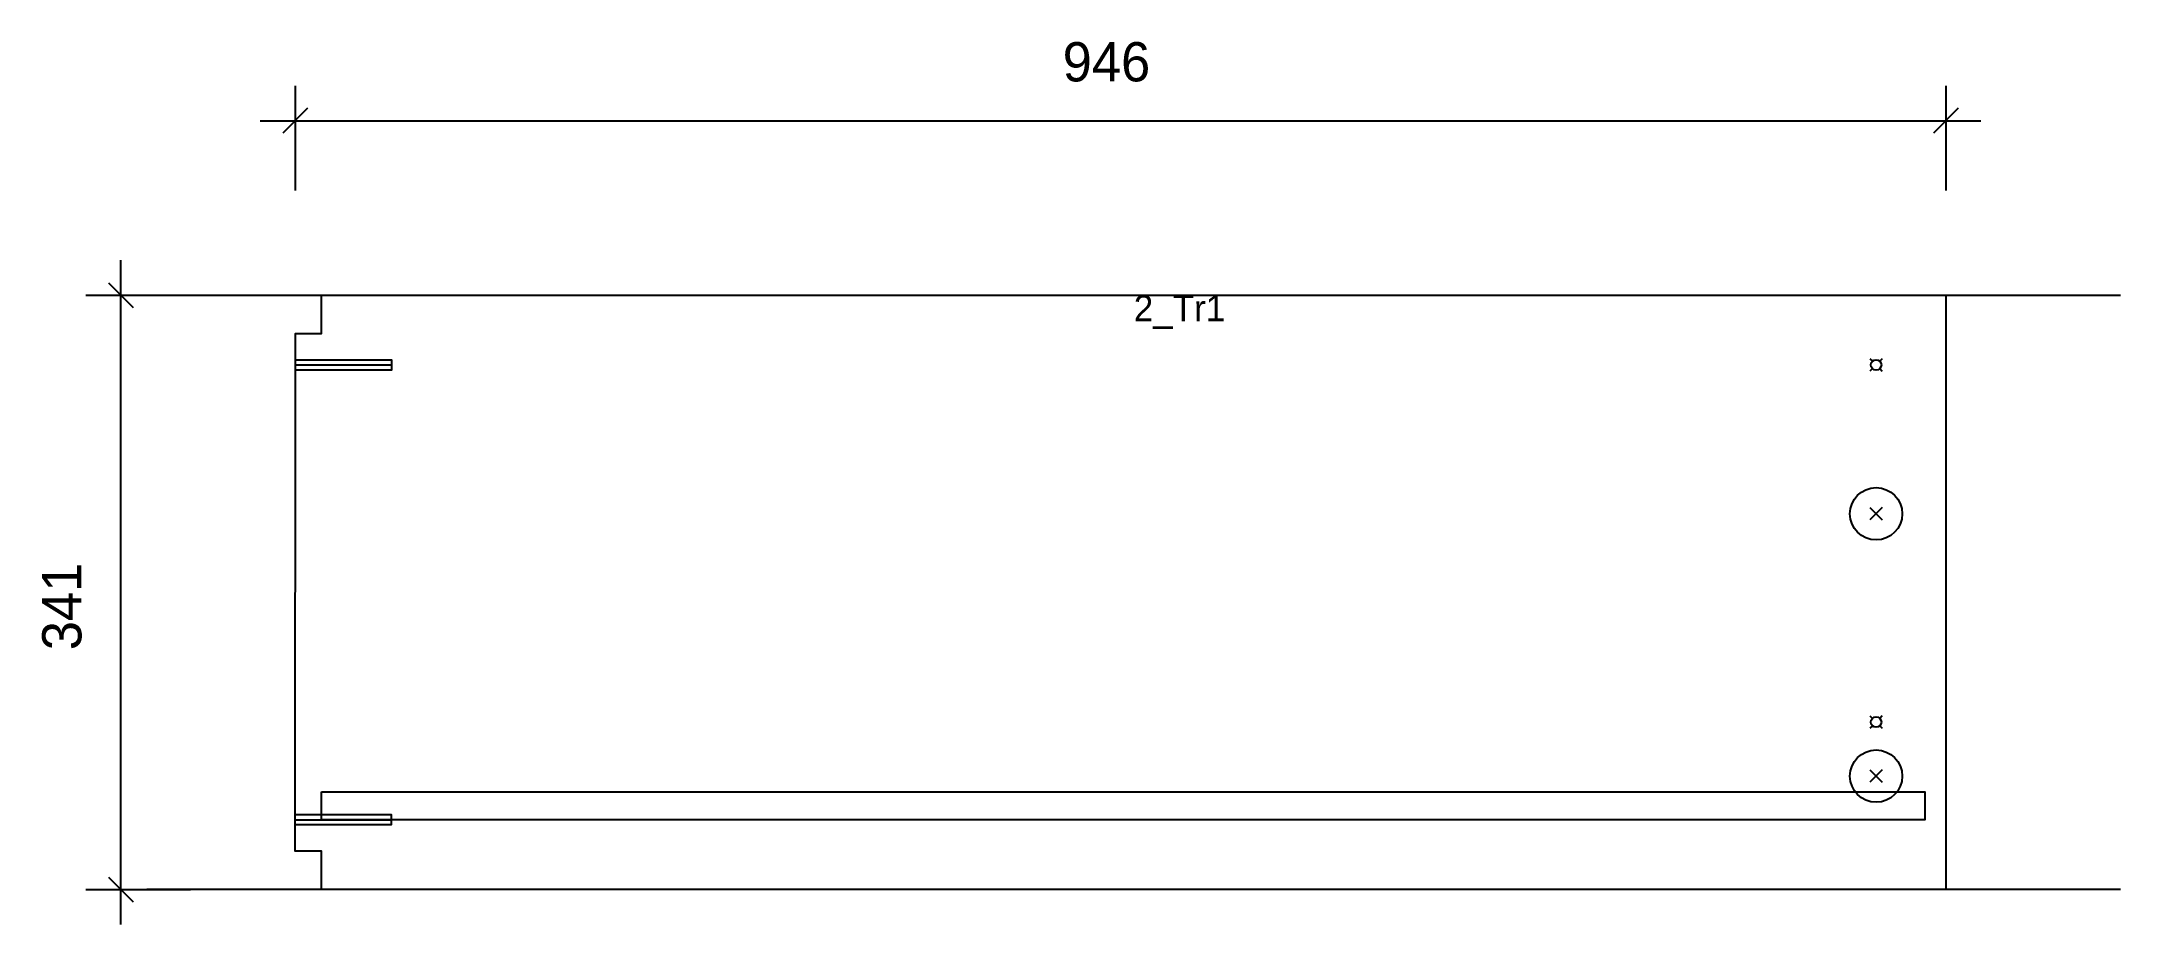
# Model space of a CAD drawing. Header units: millimetres. Extents: x -145 to 1046, y -20 to 486.
import ezdxf
from ezdxf.enums import TextEntityAlignment as Align

# ---------------------------------------------------------------- set-up
doc = ezdxf.new("R2010")
doc.units = ezdxf.units.MM
for name, color, linetype in [('CONTOUR', 7, 'CONTINUOUS'), ('CUT_RISER', 7, 'CONTINUOUS'), ('DIMLINES', 7, 'CONTINUOUS'), ('DIMLINESTEXT', 7, 'CONTINUOUS'), ('DRILLINGSOTHER', 7, 'CONTINUOUS'), ('DRILLINGSSIDE', 7, 'CONTINUOUS'), ('EXTRATREADBACKPROFILELINES', 7, 'CONTINUOUS'), ('EXTRATREADBACKPROFILELINESTEXT', 7, 'CONTINUOUS'), ('EXTRATREADFRONTPROFILELINES', 7, 'CONTINUOUS')]:
    doc.layers.add(name, color=color, linetype=linetype)

msp = doc.modelspace()

# ---------------------------------------------------------------- linework, layer by layer
at = {"layer": 'CONTOUR', "color": 0, "linetype": '0'}
msp.add_lwpolyline([(945.989, 340.683), (945.989, 0), (14.989, 0), (15, 22), (0, 22.008), (0.151, 318.69), (15.151, 318.683), (15.162, 340.683), (945.989, 340.683)], dxfattribs=at)
at = {"layer": 'CUT_RISER', "color": 1, "linetype": '1'}
msp.add_lwpolyline([(15.017, 56), (23.017, 56), (55.266, 56), (87.515, 56), (119.764, 56), (152.013, 56), (184.262, 56), (216.511, 56), (248.76, 56), (281.009, 56), (313.258, 56), (345.507, 56), (377.756, 56), (410.005, 56), (442.254, 56), (474.503, 56), (482.503, 56), (514.752, 56), (547.001, 56), (579.25, 56), (611.499, 56), (643.748, 56), (675.997, 56), (708.246, 56), (740.495, 56), (772.744, 56), (804.993, 56), (837.242, 56), (869.491, 56), (901.74, 56), (933.989, 56), (933.989, 52.8), (933.989, 40), (925.989, 40), (893.454, 40), (860.919, 40), (828.384, 40), (795.849, 40), (763.314, 40), (730.779, 40), (698.244, 40), (665.709, 40), (633.174, 40), (600.639, 40), (568.104, 40), (535.569, 40), (503.034, 40), (470.499, 40), (437.964, 40), (405.429, 40), (372.894, 40), (340.359, 40), (307.824, 40), (275.289, 40), (242.754, 40), (210.219, 40), (177.684, 40), (145.149, 40), (112.614, 40), (80.079, 40), (47.544, 40), (15.009, 40), (15.011, 43.2), (15.017, 56)], dxfattribs=at)
at = {"layer": 'DIMLINES', "color": 0}
for p, q in [((0, 460.683), (0, 400.683)), ((945.989, 460.683), (945.989, 400.683)), ((7.071, 447.754), (-7.071, 433.612)), ((953.06, 447.754), (938.918, 433.612)), ((-20, 440.683), (965.989, 440.683)), ((-100, -20), (-100, 360.683)), ((-107.071, 347.754), (-92.929, 333.612)), ((-120, 340.683), (-60, 340.683)), ((-120, 0), (-60, 0)), ((-107.071, 7.071), (-92.929, -7.071))]:
    msp.add_line(p, q, dxfattribs=at)
at = {"layer": 'DRILLINGSOTHER', "color": 3}
for p, q in [((903.868, 298.561), (902.454, 297.147)), ((902.455, 304.218), (903.869, 302.804)), ((908.11, 298.561), (909.524, 297.147)), ((909.525, 304.218), (908.111, 302.804)), ((909.525, 218.877), (902.454, 211.806)), ((902.455, 218.877), (909.524, 211.806)), ((902.455, 99.536), (903.869, 98.121)), ((909.525, 99.536), (908.111, 98.121)), ((903.868, 93.879), (902.454, 92.464)), ((908.11, 93.879), (909.524, 92.464)), ((909.525, 68.536), (902.454, 61.464)), ((902.455, 68.536), (909.524, 61.464))]:
    msp.add_line(p, q, dxfattribs=at)
for centre, radius in [((905.989, 300.683), 3), ((905.989, 215.341), 15), ((905.989, 96), 3), ((905.989, 65), 15)]:
    msp.add_circle(centre, radius, dxfattribs=at)
at = {"layer": 'DRILLINGSSIDE', "color": 3}
for p, q in [((0.142, 300.69), (55.142, 300.662)), ((0.009, 40.028), (55.009, 40))]:
    msp.add_line(p, q, dxfattribs=at)
at = {"layer": 'DRILLINGSSIDE', "color": 3, "linetype": '3'}
for points in [[(0.143, 303.69), (55.143, 303.662), (55.14, 297.662), (0.14, 297.69)], [(0.011, 43.028), (55.011, 43), (55.008, 37), (0.008, 37.028)]]:
    msp.add_lwpolyline(points, dxfattribs=at)
at = {"layer": 'EXTRATREADBACKPROFILELINES', "color": 2}
msp.add_line((-84.838, 340.683), (1045.989, 340.683), dxfattribs=at)
at = {"layer": 'EXTRATREADFRONTPROFILELINES', "color": 2}
msp.add_line((1045.989, 0), (-85.011, 0), dxfattribs=at)

# ---------------------------------------------------------------- texts
at = {"layer": 'DIMLINESTEXT'}
msp.add_text('946', height=22.5, dxfattribs=at).set_placement((439.809, 485.683), align=Align.TOP_LEFT)
msp.add_text('341', height=22.5, rotation=90, dxfattribs=at).set_placement((-145, 137.156), align=Align.TOP_LEFT)
at = {"layer": 'EXTRATREADBACKPROFILELINESTEXT'}
msp.add_text('2_Tr1', height=15, dxfattribs=at).set_placement((480.576, 340.683), align=Align.TOP_LEFT)

doc.saveas('drawing.dxf')
